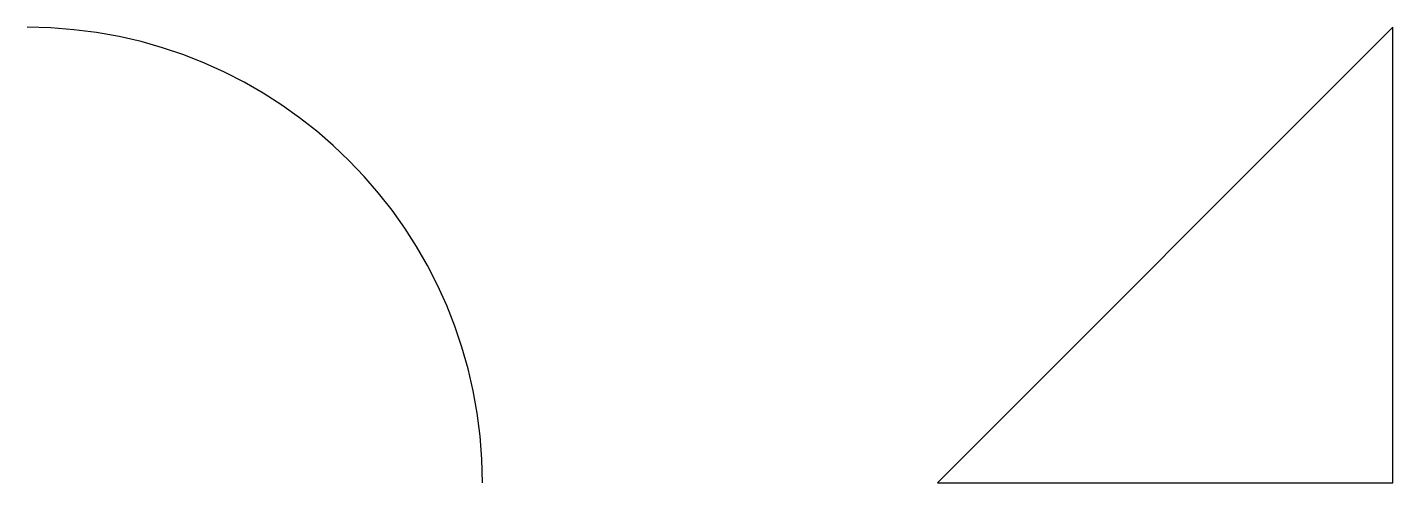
# Model space of a CAD drawing. Header units: inches. Extents: x 0 to 15, y 0 to 5.
import ezdxf

# ---------------------------------------------------------------- set-up
doc = ezdxf.new("R2010")
doc.units = ezdxf.units.IN
doc.header["$MEASUREMENT"] = 0

msp = doc.modelspace()

# ---------------------------------------------------------------- linework, layer by layer
msp.add_lwpolyline([(10, 0), (15, 0), (15, 5)], close=True)
msp.add_arc((0, 0), 5, 0, 90)

doc.saveas('drawing.dxf')
